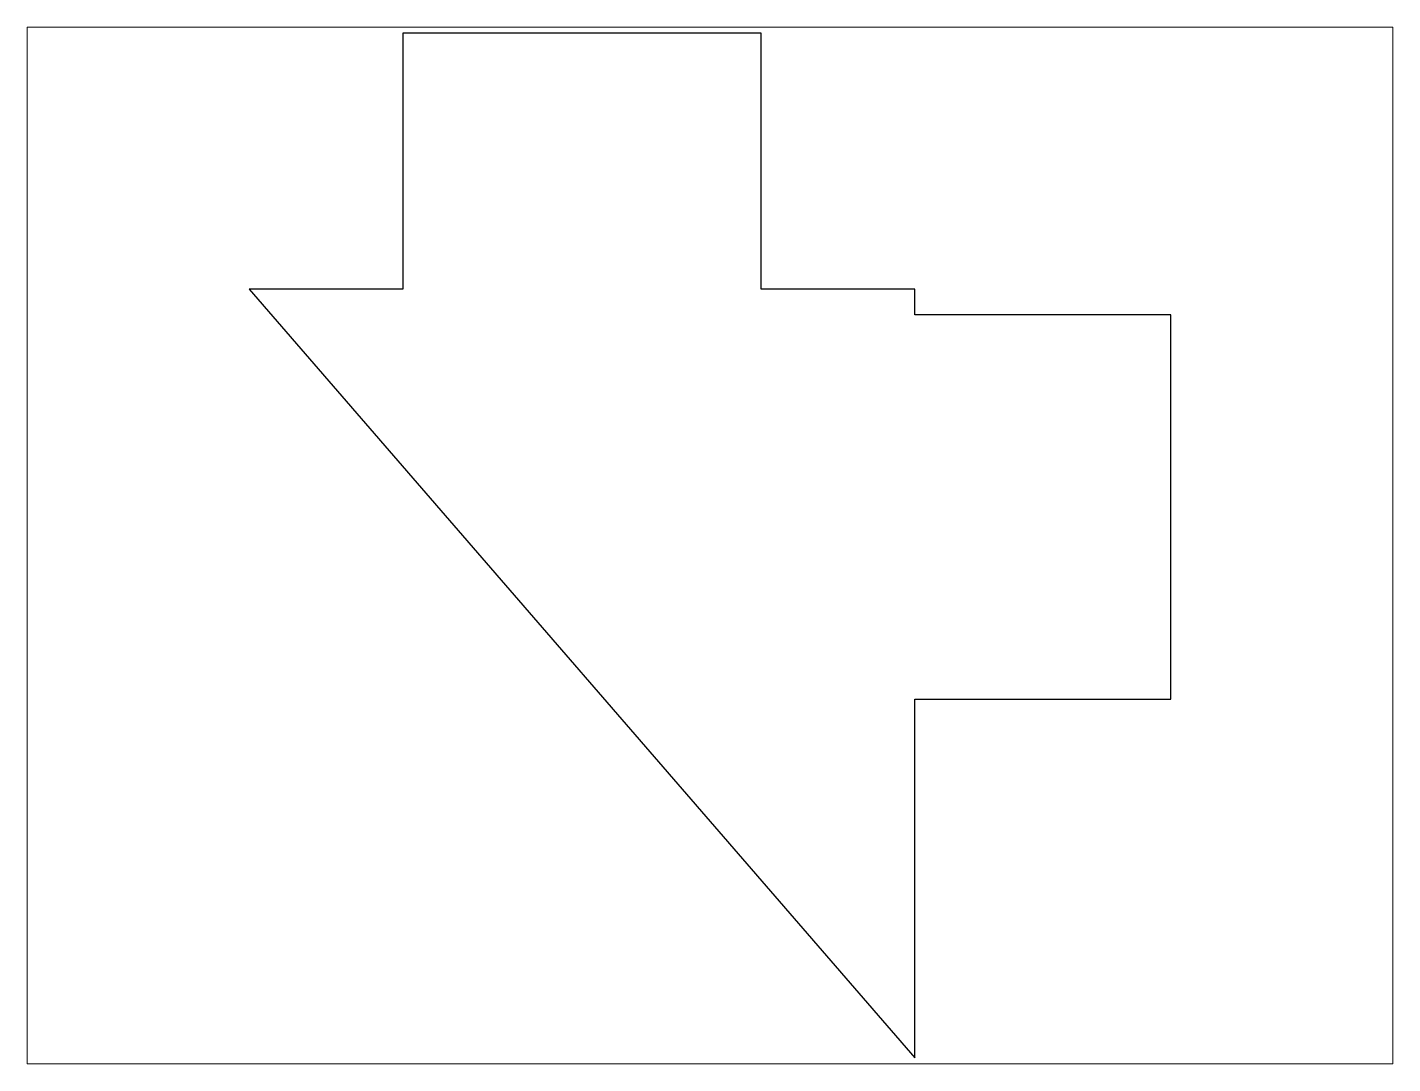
# Paper-space layout 'Layout1' of a CAD drawing. Header units: millimetres. Extents: x 26 to 231, y 20 to 176.
# The model-space entities are those that its viewports show. They can reach past a viewport. Long polylines and large blocks are cut down to what shows.
import ezdxf

# ---------------------------------------------------------------- set-up
doc = ezdxf.new("R2010")
doc.units = ezdxf.units.MM
doc.layers.add('Tallar', color=1, linetype='Continuous', lineweight=5)

msp = doc.modelspace()

# ---------------------------------------------------------------- linework, layer by layer
at = {"layer": 'Tallar', "linetype": 'Continuous', "lineweight": 25}
for p, q in [((27.934, 28.629), (20.934, 28.629)), ((20.934, 28.629), (20.934, 23.629)), ((27.934, 23.629), (27.934, 28.629)), ((20.934, 23.629), (17.934, 23.629)), ((17.934, 23.629), (30.934, 8.629)), ((30.934, 23.629), (27.934, 23.629)), ((30.934, 23.129), (30.934, 23.629)), ((35.934, 23.129), (30.934, 23.129)), ((35.934, 15.629), (35.934, 23.129)), ((30.934, 8.629), (30.934, 15.629)), ((30.934, 15.629), (35.934, 15.629))]:
    msp.add_line(p, q, dxfattribs=at)

psp = doc.layouts.get("Layout1")

# ---------------------------------------------------------------- viewports
at = {"layer": '0'}
psp.add_viewport(center=(128.5, 97.5), size=(205.6, 156), view_center_point=(26.934, 18.629), view_height=20.22684, dxfattribs=at)

doc.saveas('drawing.dxf')
